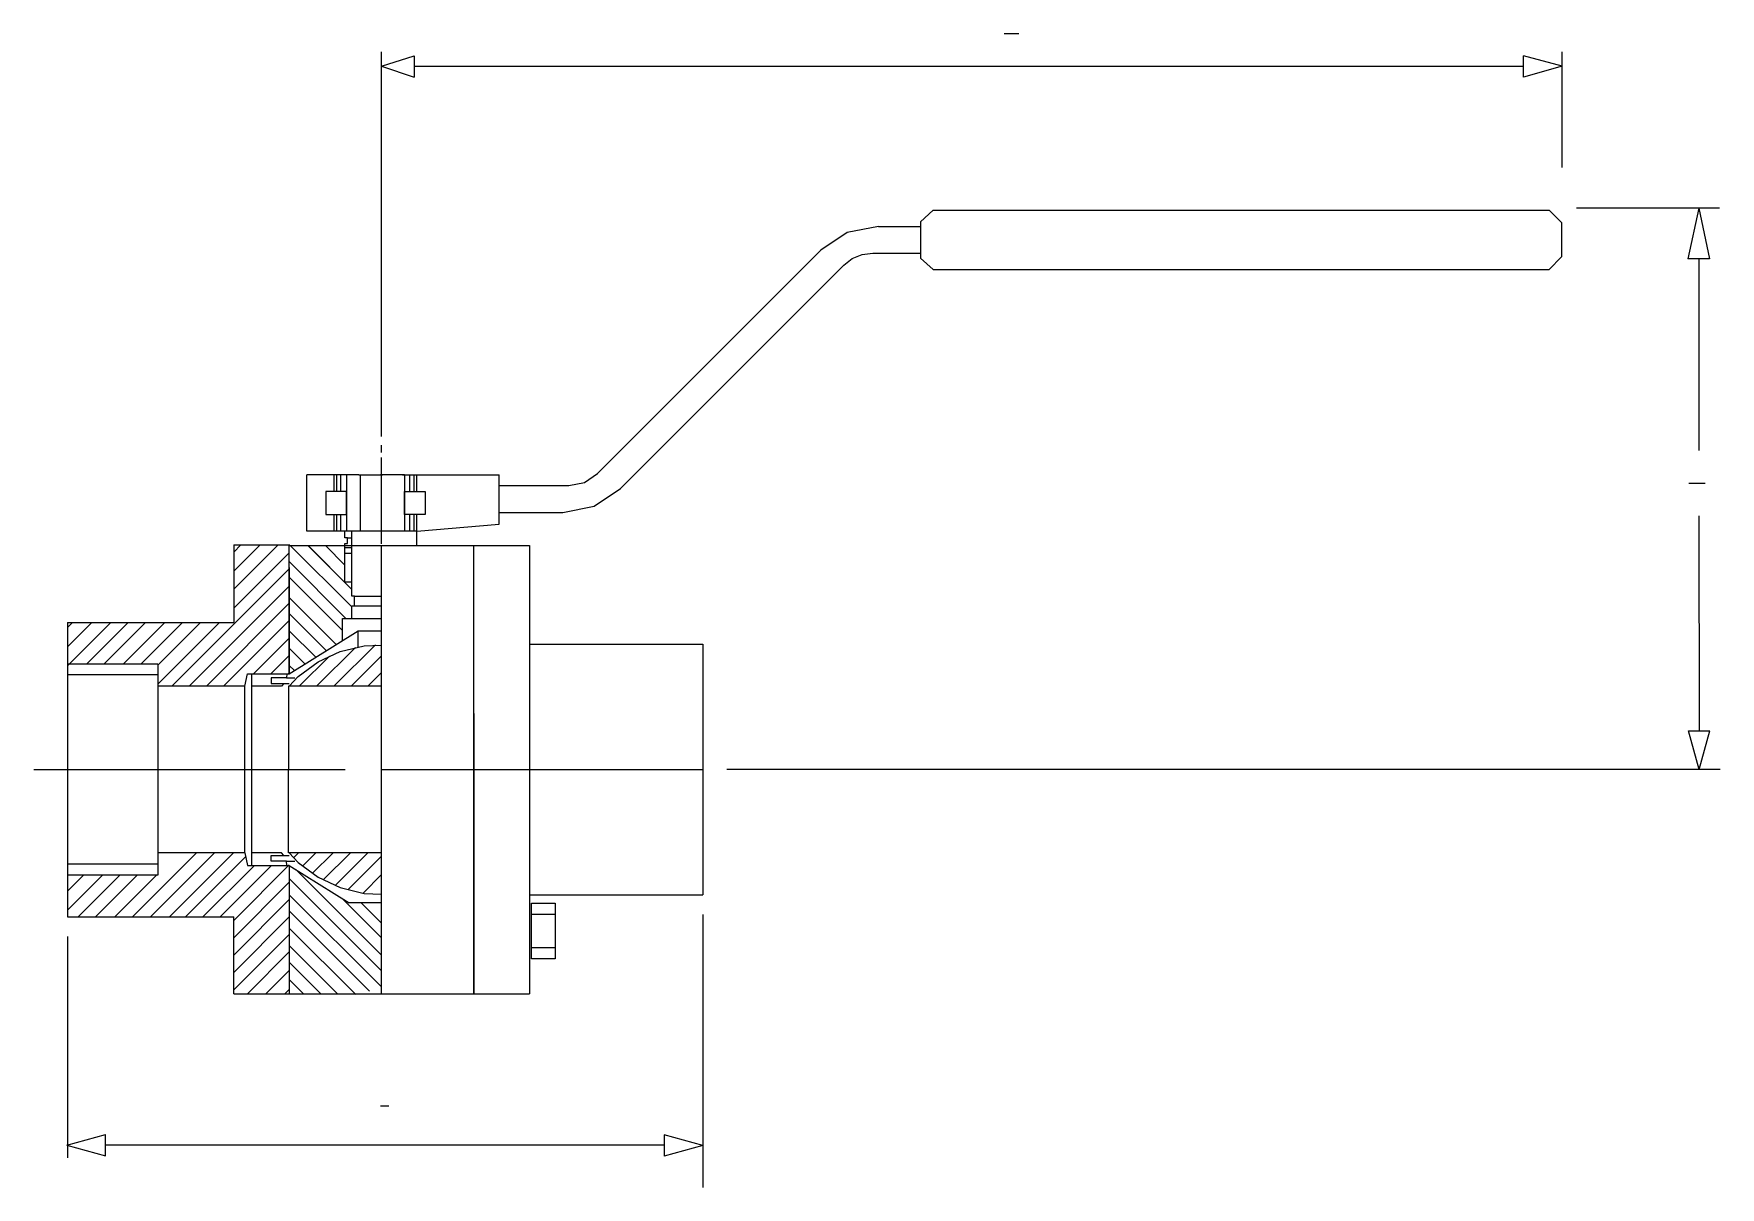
# Model space of a CAD drawing. Extents: x 408 to 1441, y 236 to 942.
import ezdxf

# ---------------------------------------------------------------- set-up
doc = ezdxf.new("R2010")
doc.units = 0
doc.header["$MEASUREMENT"] = 0
doc.layers.add('1', color=7, linetype='CONTINUOUS')

msp = doc.modelspace()

# ---------------------------------------------------------------- linework, layer by layer
at = {"layer": '1', "color": 5, "linetype": 'Continuous'}
for p, q in [((1002.2, 942.3), (1011.2, 942.3)), ((1421.6, 667), (1431.6, 667)), ((620.3, 285.9), (625.3, 285.9))]:
    msp.add_line(p, q, dxfattribs=at)
at = {"layer": '1', "color": 3, "linetype": 'Continuous'}
for p, q in [((620.9, 695.6), (620.9, 931.1)), ((620.9, 695.6), (620.9, 931.1)), ((1343.9, 860.3), (1343.9, 931.1)), ((620.9, 922.3), (640.9, 928.8)), ((620.9, 922.3), (640.9, 915.7)), ((640.9, 928.8), (640.9, 915.7)), ((640.9, 928.8), (640.9, 915.7)), ((640.9, 922.3), (1320.2, 922.3)), ((1320.2, 915.7), (1320.2, 928.8)), ((1343.9, 922.3), (1320.2, 928.8)), ((1320.2, 915.7), (1320.2, 928.8)), ((1343.9, 922.3), (1320.2, 915.7)), ((1440.4, 835.5), (1352.7, 835.5)), ((1427.6, 835.5), (1421, 804.4)), ((1427.6, 835.5), (1434.1, 804.4)), ((1434.1, 804.4), (1421, 804.4)), ((1434.1, 804.4), (1421, 804.4)), ((1427.6, 804.4), (1427.6, 687)), ((1427.6, 647), (1427.8, 515.4)), ((1421.3, 515.4), (1434.4, 515.4)), ((1427.8, 491.7), (1421.3, 515.4)), ((1421.3, 515.4), (1434.4, 515.4)), ((1427.8, 491.7), (1434.4, 515.4)), ((1440.8, 491.7), (832.3, 491.7)), ((817.7, 403), (817.7, 235.9)), ((428.5, 389.5), (428.5, 254)), ((428.2, 261.7), (451.9, 268.3)), ((428.2, 261.7), (451.9, 255.2)), ((451.9, 255.2), (451.9, 268.3)), ((451.9, 255.2), (451.9, 268.3)), ((793.9, 261.7), (451.9, 261.7)), ((794, 268.1), (794, 255)), ((817.7, 261.6), (794, 268.1)), ((794, 268.1), (794, 255)), ((817.7, 261.6), (794, 255))]:
    msp.add_line(p, q, dxfattribs=at)
at = {"layer": '1', "color": 7, "linetype": 'Continuous'}
for p, q in [((951, 827), (958.7, 834.3)), ((951, 827), (951, 804.8)), ((958.7, 834.3), (1336, 834.3)), ((1336, 834.3), (1343.6, 826.6)), ((1343.6, 826.6), (1343.6, 805.6)), ((906.1, 820.5), (889.9, 809.7)), ((925.3, 824.3), (906.1, 820.5)), ((925.3, 824.3), (951, 824.3)), ((753.2, 672.9), (889.9, 809.7)), ((909.1, 804.7), (915.3, 807.1)), ((915.3, 807.1), (921.7, 807.9)), ((921.7, 807.9), (951, 807.9)), ((767.3, 663.9), (904, 800.6)), ((904, 800.6), (909.1, 804.7)), ((904, 800.6), (904, 800.6)), ((958.7, 797.9), (951, 804.8)), ((958.7, 797.9), (1336, 797.9)), ((1343.6, 805.6), (1336, 797.9)), ((606.9, 672.2), (575.2, 672.2)), ((575.2, 637.6), (575.2, 672.2)), ((591.8, 662), (591.8, 672.2)), ((593.5, 662), (593.5, 672.2)), ((596, 662), (596, 672.2)), ((599.4, 672.2), (599.4, 637.6)), ((606.9, 672.2), (620.3, 672.2)), ((608.1, 672.2), (621.5, 672.2)), ((608.1, 637.6), (608.1, 672.2)), ((633.8, 672.2), (620.3, 672.2)), ((635, 672.2), (621.5, 672.2)), ((633.8, 672.2), (692.9, 672.2)), ((634.9, 672.2), (634.9, 637.6)), ((635, 672.2), (642.6, 672.2)), ((638.3, 662), (638.3, 672.2)), ((640.9, 662), (640.9, 672.2)), ((642.6, 662), (642.6, 672.2)), ((692.9, 641.9), (692.9, 672.2)), ((745.1, 667.5), (753.2, 672.9)), ((599.4, 662), (586.7, 662)), ((586.7, 662), (586.7, 647.8)), ((599.4, 647.8), (599.4, 662)), ((634.9, 662), (647.7, 662)), ((634.9, 647.8), (634.9, 662)), ((647.7, 662), (647.7, 647.8)), ((692.9, 665.6), (735.5, 665.6)), ((735.5, 665.6), (745.1, 667.5)), ((751.1, 653), (767.3, 663.9)), ((731.9, 649.2), (751.1, 653)), ((586.7, 647.8), (599.4, 647.8)), ((591.8, 637.6), (591.8, 647.8)), ((593.5, 637.6), (593.5, 647.8)), ((596, 637.6), (596, 647.8)), ((647.7, 647.8), (634.9, 647.8)), ((638.3, 637.6), (638.3, 647.8)), ((640.9, 637.6), (640.9, 647.8)), ((642.6, 629), (642.6, 647.8)), ((642.6, 637.6), (692.9, 641.9)), ((692.9, 649.2), (731.9, 649.2)), ((642.6, 637.6), (575.2, 637.6)), ((598.4, 633.6), (598.4, 637.6)), ((600.1, 633.6), (598.4, 633.6)), ((598.4, 606.4), (598.4, 630.2)), ((598.4, 630.2), (600.1, 630.2)), ((600.1, 630.2), (600.1, 633.6)), ((600.1, 633.6), (602.6, 633.6)), ((602.6, 597.9), (602.6, 637.6)), ((530.4, 629.3), (530.4, 581.8)), ((530.4, 629.3), (564.8, 629.3)), ((564.4, 629), (677.5, 629)), ((564.4, 550.3), (564.4, 629)), ((598.4, 627.7), (602.6, 627.7)), ((598.4, 624.3), (602.6, 624.3)), ((620.9, 354.4), (620.9, 629)), ((677.5, 629), (711.5, 629)), ((677.5, 354.4), (677.5, 629)), ((711.5, 629), (711.5, 354.4)), ((564.4, 615.4), (564.4, 550.3)), ((602.6, 606.4), (598.4, 606.4)), ((604.3, 597.9), (602.6, 597.9)), ((602.6, 592), (604.3, 592)), ((602.6, 584.3), (602.6, 592)), ((604.3, 592), (604.3, 597.9)), ((604.3, 597.9), (620.9, 597.9)), ((604.3, 592), (620.9, 592)), ((428.5, 581.8), (428.5, 401.6)), ((428.5, 581.8), (530.4, 581.8)), ((596.9, 570.7), (596.9, 584.3)), ((596.9, 584.3), (620.9, 584.3)), ((564.4, 550.3), (606.6, 576.7)), ((606.6, 576.7), (620.9, 576.7)), ((606.6, 566.8), (606.6, 576.7)), ((711.5, 568.4), (817.6, 568.4)), ((817.6, 568.4), (817.6, 415)), ((582, 557.6), (595.6, 563.9)), ((595.6, 563.9), (610.2, 567.4)), ((610.2, 567.4), (620.9, 567.9)), ((483.9, 556.3), (428.5, 556.3)), ((483.9, 549.7), (428.5, 549.7)), ((483.9, 556.3), (483.9, 427.1)), ((537.2, 542.7), (538.9, 550.3)), ((538.9, 550.3), (564.4, 550.3)), ((541.4, 433), (541.4, 550.3)), ((562.7, 547.8), (553.3, 547.8)), ((553.3, 547.8), (553.3, 544.4)), ((562.9, 550.3), (562.7, 547.8)), ((562.7, 547.8), (567.7, 547.8)), ((564.4, 542.7), (569.9, 548.7)), ((569.9, 548.7), (582, 557.6)), ((537.2, 542.7), (483.9, 542.7)), ((537.2, 440.7), (537.2, 542.7)), ((559.7, 542.7), (541.4, 542.7)), ((553.3, 544.4), (561, 544.4)), ((561, 544.4), (559.7, 542.7)), ((561, 544.4), (564.3, 544.4)), ((563.9, 542.7), (563.9, 491.7)), ((620.9, 542.7), (563.9, 542.7)), ((620.9, 491.7), (620.9, 540.3)), ((677.5, 526), (677.5, 354.4)), ((563.9, 440.7), (563.9, 491.7)), ((537.2, 440.7), (483.9, 440.7)), ((537.2, 440.7), (538.9, 433)), ((559.7, 440.7), (541.4, 440.7)), ((553.3, 435.6), (553.3, 439)), ((553.3, 439), (561, 439)), ((562.7, 435.6), (553.3, 435.6)), ((561, 439), (559.7, 440.7)), ((561, 439), (564.3, 439)), ((562.9, 433), (562.7, 435.6)), ((562.7, 435.6), (567.7, 435.6)), ((620.9, 440.7), (563.9, 440.7)), ((564.4, 440.7), (569.9, 434.7)), ((569.9, 434.7), (582, 425.8)), ((483.9, 433.7), (428.5, 433.7)), ((483.9, 427.1), (428.5, 427.1)), ((538.9, 433), (564.4, 433)), ((564.4, 433), (601.1, 410.1)), ((564.4, 433), (564.4, 354.4)), ((582, 425.8), (595.6, 419.5)), ((595.6, 419.5), (610.2, 415.9)), ((610.2, 415.9), (620.9, 415.5)), ((711.5, 415), (817.6, 415)), ((620.9, 410.1), (601.1, 410.1)), ((712.8, 375.8), (712.8, 409.8)), ((712.8, 409.8), (727.3, 409.8)), ((727.3, 403), (712.8, 403)), ((727.3, 409.8), (727.3, 375.8)), ((428.5, 401.6), (530.4, 401.6)), ((530.4, 354.4), (530.4, 401.6)), ((727.3, 382.6), (712.8, 382.6)), ((727.3, 375.8), (712.8, 375.8)), ((530.4, 354.4), (564.4, 354.4)), ((564.4, 354.4), (711.5, 354.4))]:
    msp.add_line(p, q, dxfattribs=at)
at = {"layer": '1', "color": 4, "linetype": 'Continuous'}
for p, q in [((620.9, 685.8), (620.9, 690.3)), ((620.9, 685.8), (620.9, 690.3)), ((620.9, 630), (620.9, 682.7)), ((530.4, 602.1), (557.5, 629.3)), ((530.4, 613.2), (546.5, 629.3)), ((530.4, 624.9), (534.7, 629.3)), ((530.4, 590.5), (564.4, 624.5)), ((565, 629), (602.6, 591.4)), ((575.7, 629), (602.6, 602)), ((575.9, 628.8), (602.6, 602)), ((586.5, 628.8), (598.4, 616.9)), ((492.4, 542.7), (564.4, 614.7)), ((564.2, 609.7), (596.6, 577.3)), ((564.4, 619.1), (599.1, 584.3)), ((503, 542.7), (564.4, 604.1)), ((513.6, 542.7), (564.4, 593.5)), ((564.4, 597.1), (593.2, 568.3)), ((428.5, 555.2), (455.1, 581.8)), ((428.5, 566.8), (443.5, 581.8)), ((428.5, 578.6), (431.7, 581.8)), ((440.2, 556.3), (465.7, 581.8)), ((450.8, 556.3), (476.3, 581.8)), ((462.6, 556.3), (488.1, 581.8)), ((473.5, 556.3), (499, 581.8)), ((483.9, 544), (521.7, 581.8)), ((483.9, 555.7), (510, 581.8)), ((524.2, 542.7), (564.4, 582.9)), ((564.4, 587.3), (587.1, 564.5)), ((542.5, 550.3), (564.4, 572.2)), ((564.4, 576.6), (580.6, 560.5)), ((617.1, 568.1), (591.7, 542.7)), ((553.1, 550.3), (564.4, 561.6)), ((564.4, 566), (574, 556.4)), ((589, 561.2), (570.5, 542.7)), ((604.9, 566.5), (581.1, 542.7)), ((620.9, 561.3), (602.3, 542.7)), ((563.7, 550.3), (564.4, 551)), ((564.4, 555.4), (567.5, 552.3)), ((620.9, 551.2), (612.4, 542.7)), ((407.9, 491.7), (598.7, 491.7)), ((620.9, 491.7), (817.6, 491.7)), ((620.9, 491.7), (787.8, 491.7)), ((468.4, 401.6), (507.5, 440.7)), ((479.4, 401.6), (518.5, 440.7)), ((491.1, 401.6), (530.2, 440.7)), ((500.9, 401.6), (537.7, 438.4)), ((570, 440.7), (566.9, 437.6)), ((580.6, 440.7), (572.4, 432.5)), ((591.2, 440.7), (578.5, 428)), ((601.8, 440.7), (585.2, 424.1)), ((612.5, 440.7), (592.4, 420.7)), ((620.9, 438.7), (600.2, 418)), ((428.5, 405.6), (450, 427.1)), ((428.5, 417.2), (438.4, 427.1)), ((435.1, 401.6), (460.6, 427.1)), ((445.7, 401.6), (471.2, 427.1)), ((457.5, 401.6), (483, 427.1)), ((511.5, 401.6), (543, 433)), ((522.1, 401.6), (553.6, 433)), ((530.4, 399.3), (564.4, 433.3)), ((564.4, 425), (620.9, 368.4)), ((568.4, 430.6), (620.9, 378)), ((620.9, 427.4), (609.6, 416)), ((530.4, 388.7), (564.4, 422.7)), ((564.4, 415.1), (620.9, 358.6)), ((530.4, 378.1), (564.4, 412.1)), ((564.4, 405.2), (613.5, 356.1)), ((596.6, 412.9), (620.9, 388.6)), ((608.5, 410.1), (620.9, 397.7)), ((530.4, 367.5), (564.4, 401.5)), ((564.4, 394.6), (605.1, 353.9)), ((530.4, 356.8), (564.4, 390.8)), ((564.4, 384), (594, 354.4)), ((538.8, 354.4), (564.4, 380)), ((564.4, 373.7), (583.7, 354.4)), ((550.1, 354.4), (564.4, 368.6)), ((564.4, 363.1), (573.1, 354.4)), ((561.6, 354.4), (564.4, 357.1))]:
    msp.add_line(p, q, dxfattribs=at)

doc.saveas('drawing.dxf')
